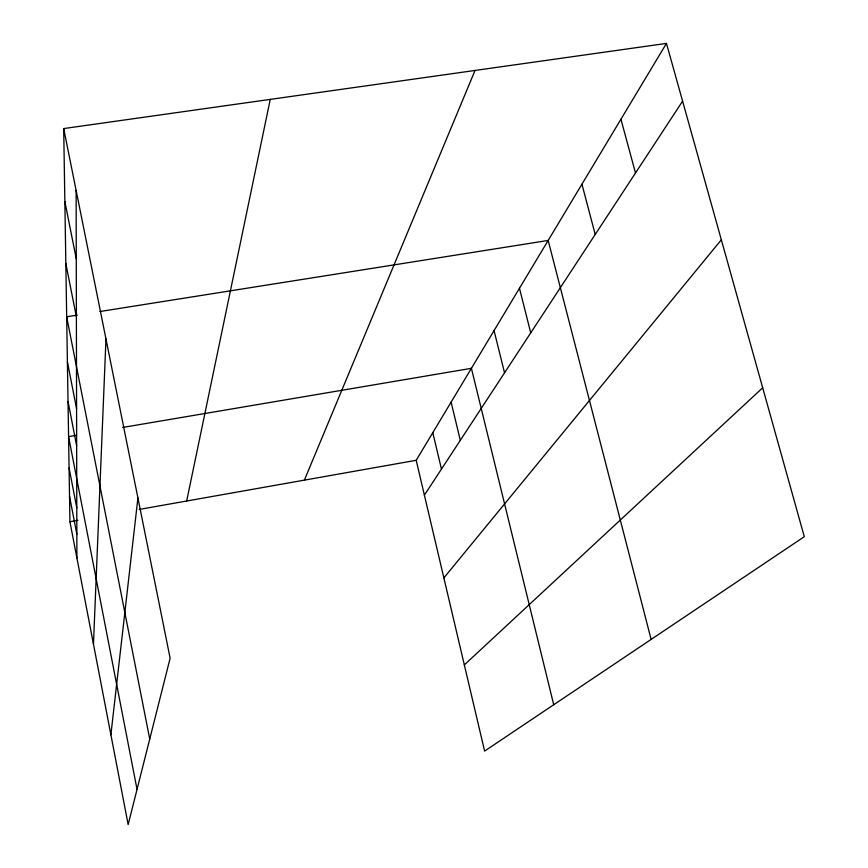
<?xml version="1.0" encoding="UTF-8"?>
<svg xmlns="http://www.w3.org/2000/svg" width="868" height="868" viewBox="0 0 868 868"><rect width="100%" height="100%" fill="white"/><g stroke="black" fill="none" stroke-linecap="round" stroke-linejoin="round"><path stroke-width="1.3" d="M93.462 644.132L105.983 338.976M110.887 734.762L137.925 497.928M186.674 501.02L270.252 99.386M304.375 480.134L475.035 70.449M666.461 43.4L804.3 536.695L484.615 751.091L416.195 460.3L666.461 43.4L63.7 128.572L69.928 521.722L128.16 824.6L170.128 658.226L63.7 128.572M424.387 495.14L682.595 101.144M443.863 577.904L721.341 239.785M464.337 664.91L762.69 387.779M69.928 521.722L77.936 520.312M139.173 509.44L416.195 460.3M76.492 435.28L68.583 436.626L137.035 789.392M122.659 427.457L471.411 368.314L553.719 704.751M77.328 315.106L66.684 316.798L149.73 739.069M99.939 311.525L548.175 240.447L651.119 639.423M620.935 119.242L635.506 173.003M581.94 184.2L595.22 234.479M519.465 288.274L530.739 332.856M494.055 330.599L504.547 372.817M451.11 402.144L460.311 440.326M432.796 432.655L441.465 469.078M64.861 201.539L76.265 258.783M65.838 263.514L76.384 316.82M67.4 361.826L76.579 408.763M68.029 401.461L76.655 445.794M69.082 468.026L76.796 507.91M69.527 496.236L76.851 534.221M76.124 190.374L76.894 557.972"/></g></svg>
